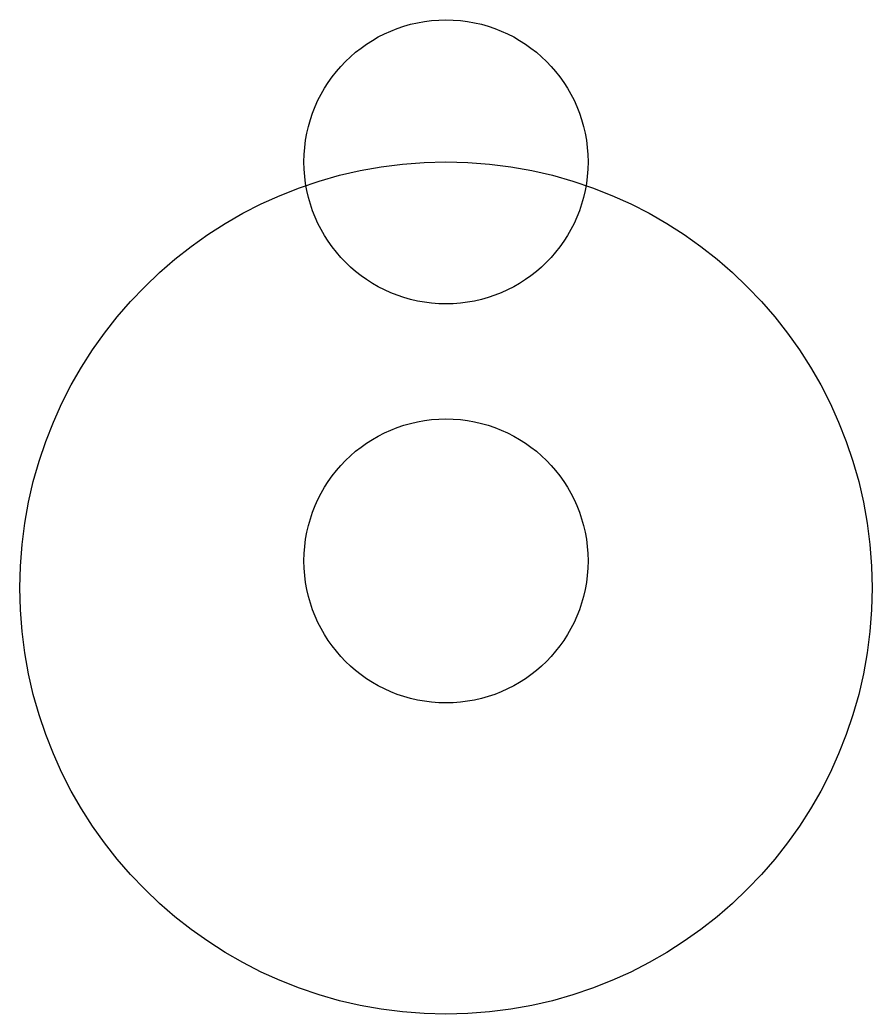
# Model space of a CAD drawing. Header units: millimetres. Extents: x 12.9 to 24.9, y 10.1 to 24.1.
import ezdxf

# ---------------------------------------------------------------- set-up
doc = ezdxf.new("R2010")
doc.units = ezdxf.units.MM

msp = doc.modelspace()

# ---------------------------------------------------------------- linework, layer by layer
for centre, radius in [((18.893, 22.106, 23), 2), ((18.893, 16.106, 23), 6), ((18.893, 16.487, 27), 2)]:
    msp.add_circle(centre, radius)

doc.saveas('drawing.dxf')
